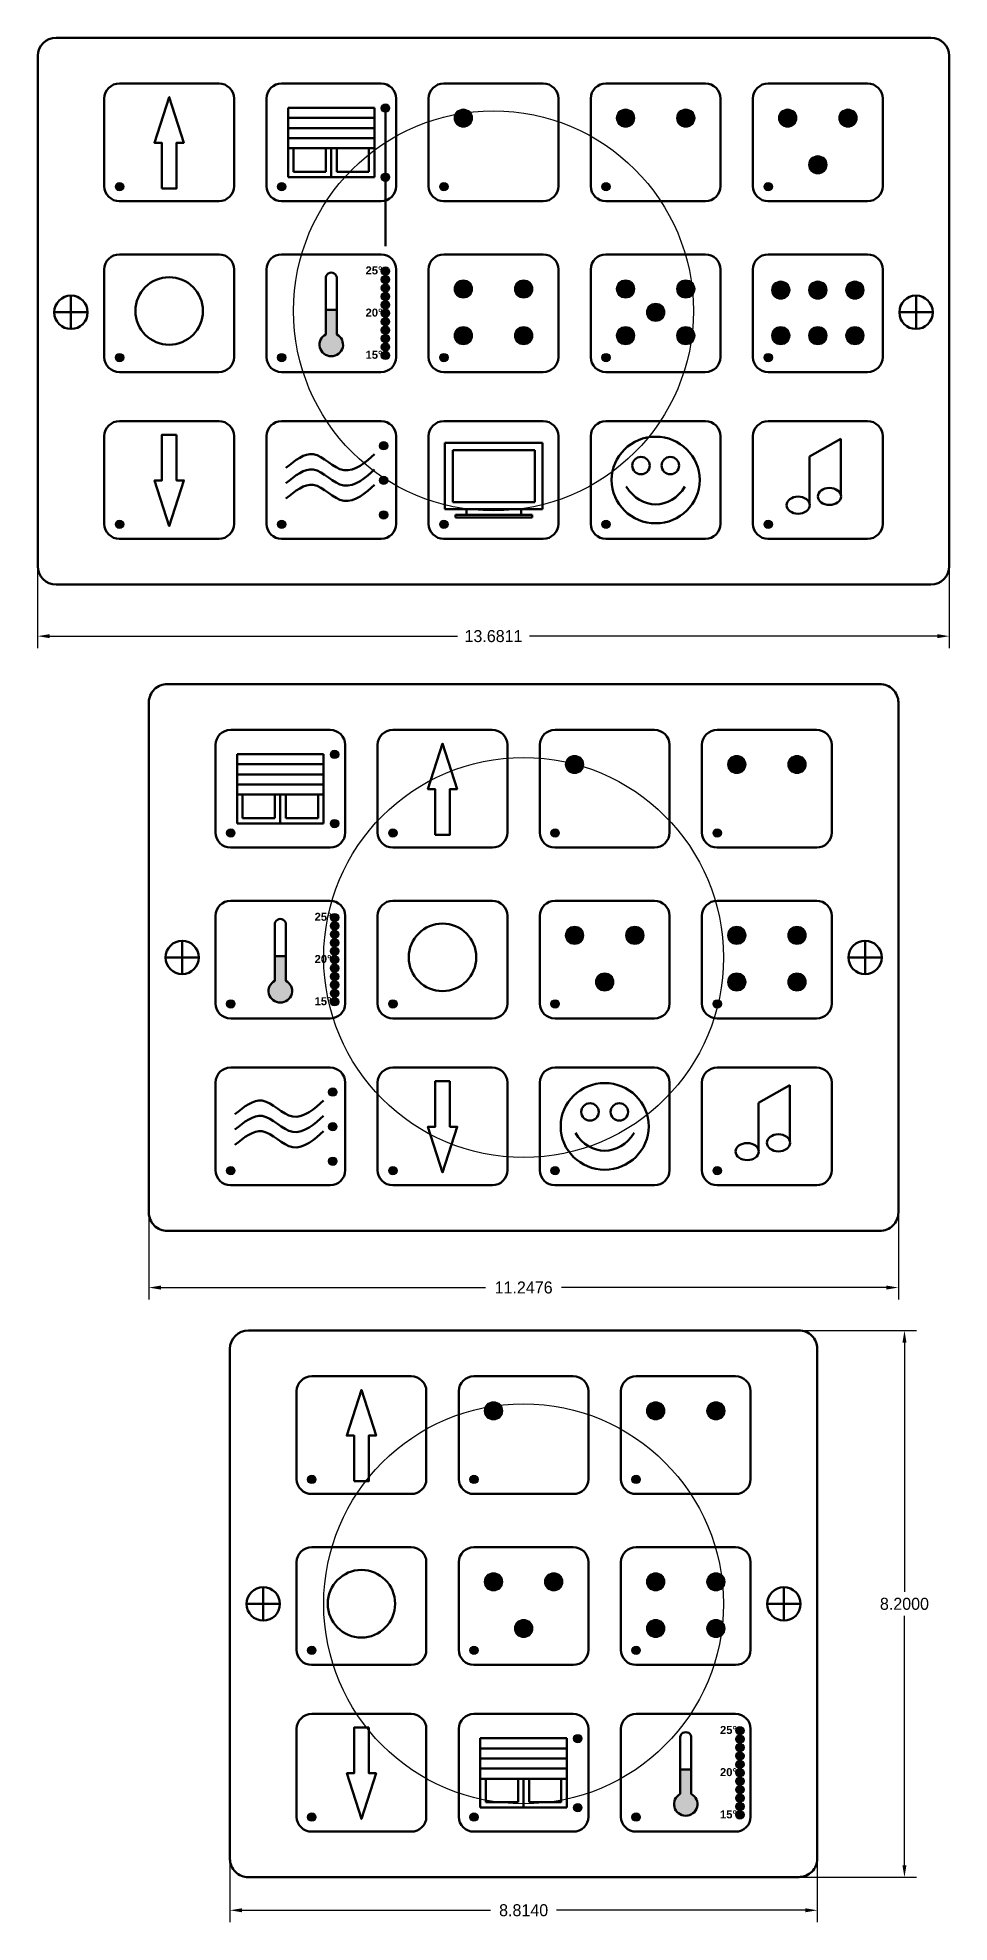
# Model space of a CAD drawing. Header units: centimetres. Extents: x -12 to 94, y -28 to 4.
# Drawn here: x 52.07 to 65.75, y -28.37 to -0.11 of the extents above; entities that cross this region are included whole.
import ezdxf

# ---------------------------------------------------------------- set-up
doc = ezdxf.new("R2010")
doc.units = ezdxf.units.CM
doc.header["$MEASUREMENT"] = 0
doc.layers.add('grafika koło', color=7, linetype='Continuous', lineweight=50)
doc.layers.add('ramka_zewnetrzna', color=7, linetype='Continuous', lineweight=50)
for name, color, linetype in [('LED_info', 1, 'Continuous'), ('Podświetlenie_klawiszy', 5, 'Continuous'), ('Pole_Touch', 7, 'Continuous'), ('wymiary', 1, 'Continuous')]:
    doc.layers.add(name, color=color, linetype=linetype)
doc.dimstyles.get("Standard").update_dxf_attribs({"dimtxt": 0.18, "dimasz": 0.18, "dimexe": 0.18, "dimexo": 0.0625, "dimgap": 0.09, "dimtad": 0, "dimtih": 1, "dimtoh": 1, "dimdec": 4, "dimzin": 0, "dimdsep": 46, "dimtxsty": 'Standard', "dimcen": 0.09, "dimadec": 0, "dimazin": 0, "dimtfac": 1, "dimtdec": 4, "dimtofl": 0, "dimtmove": 0, "dimatfit": 3, "dimfxl": 1, "dimtolj": 1, "dimtzin": 0, "dimarcsym": 0})

# ---------------------------------------------------------------- blocks, each defined once
blk = doc.blocks.new('Pole_Touch')
at = {"layer": 'Pole_Touch', "lineweight": 100}
blk.add_open_spline([(-0.028, 1.108), (-0.028, 1.108), (1.044, 1.108), (1.044, 1.108), (1.044, 1.108), (1.134, 1.108), (1.208, 1.034), (1.208, 0.944), (1.208, 0.944), (1.208, 0.944), (1.208, -0.019), (1.208, -0.019), (1.208, -0.019), (1.208, -0.109), (1.134, -0.183), (1.044, -0.183), (1.044, -0.183), (1.044, -0.183), (-0.028, -0.183), (-0.028, -0.183), (-0.028, -0.183), (-0.118, -0.183), (-0.192, -0.109), (-0.192, -0.019), (-0.192, -0.019), (-0.192, -0.019), (-0.192, 0.944), (-0.192, 0.944), (-0.192, 0.944), (-0.192, 1.034), (-0.118, 1.108), (-0.028, 1.108)], degree=3, knots=[0, 0, 0, 0, 0.111111, 0.111111, 0.111111, 0.111111, 0.222222, 0.222222, 0.222222, 0.222222, 0.333333, 0.333333, 0.333333, 0.333333, 0.444444, 0.444444, 0.444444, 0.444444, 0.555556, 0.555556, 0.555556, 0.555556, 0.666667, 0.666667, 0.666667, 0.666667, 0.777778, 0.777778, 0.777778, 0.777778, 1, 1, 1, 1], dxfattribs=at)
blk = doc.blocks.new('LED_1')
at = {"layer": 'Podświetlenie_klawiszy'}
blk.add_hatch(color=256, dxfattribs=at).paths.add_polyline_path([(0.0625, 0, 1), (-0.0625, 0, 1)])
blk.add_circle((0, 0), 0.0625, dxfattribs=at)
blk = doc.blocks.new('grafika koło')
h = blk.add_hatch(color=256)
edge = h.paths.add_edge_path()
edge.add_ellipse((0, 0), major_axis=(0, 0.1), ratio=1, start_angle=0, end_angle=360)
at = {"layer": 'grafika koło', "lineweight": 0}
blk.add_ellipse((0, 0), major_axis=(0, 0.1), ratio=1, dxfattribs=at)
blk = doc.blocks.new('LED_info')
at = {"layer": 'LED_info'}
blk.add_hatch(color=256, dxfattribs=at).paths.add_polyline_path([(0.0625, 0, 1), (-0.0625, 0, 1)])
blk.add_circle((0, 0), 0.0625, dxfattribs=at)
blk = doc.blocks.new('*D14')
at = {"layer": 'Defpoints', "color": 0}
for p in [(63.18, -19.497), (65.073, -19.497), (63.18, -27.697)]:
    blk.add_point(p, dxfattribs=at)
at = {"layer": 'grafika koło', "color": 0, "lineweight": -2}
for p, q in [((63.242, -19.497), (65.253, -19.497)), ((65.073, -19.677), (65.073, -23.417)), ((65.073, -27.517), (65.073, -23.777)), ((63.242, -27.697), (65.253, -27.697))]:
    blk.add_line(p, q, dxfattribs=at)
at = {"layer": 'grafika koło', "color": 0}
for points in [[(65.043, -19.677), (65.103, -19.677), (65.073, -19.497)], [(65.043, -27.517), (65.103, -27.517), (65.073, -27.697)]]:
    blk.add_solid(points, dxfattribs=at)
at = {"layer": 'grafika koło', "color": 0, "insert": (65.073, -23.597), "char_height": 0.18, "attachment_point": 5}
blk.add_mtext('\\A1;8.2000', dxfattribs=at)
blk = doc.blocks.new('łeb')
at = {"layer": 'grafika koło'}
for q in [(-0.25, 0), (0, 0.25), (0.25, 0), (0, -0.25)]:
    blk.add_line((0, 0), q, dxfattribs=at)
blk.add_circle((0, 0), 0.25, dxfattribs=at)
blk = doc.blocks.new('*D25')
at = {"layer": 'Defpoints', "color": 0}
for p in [(54.951, -27.42), (63.765, -27.42), (54.951, -28.192)]:
    blk.add_point(p, dxfattribs=at)
at = {"layer": 'grafika koło', "color": 0, "lineweight": -2}
for p, q in [((54.951, -27.483), (54.951, -28.372)), ((63.765, -27.483), (63.765, -28.372)), ((55.131, -28.192), (58.863, -28.192)), ((63.585, -28.192), (59.853, -28.192))]:
    blk.add_line(p, q, dxfattribs=at)
at = {"layer": 'grafika koło', "color": 0}
for points in [[(55.131, -28.162), (55.131, -28.222), (54.951, -28.192)], [(63.585, -28.162), (63.585, -28.222), (63.765, -28.192)]]:
    blk.add_solid(points, dxfattribs=at)
at = {"layer": 'grafika koło', "color": 0, "insert": (59.358, -28.192), "char_height": 0.18, "attachment_point": 5}
blk.add_mtext('\\A1;8.8140', dxfattribs=at)
blk = doc.blocks.new('*D26')
at = {"layer": 'Defpoints', "color": 0}
for p in [(53.734, -17.729), (64.982, -17.729), (53.734, -18.853)]:
    blk.add_point(p, dxfattribs=at)
at = {"layer": 'grafika koło', "color": 0, "lineweight": -2}
for p, q in [((53.734, -17.792), (53.734, -19.033)), ((64.982, -17.792), (64.982, -19.033)), ((53.914, -18.853), (58.788, -18.853)), ((64.802, -18.853), (59.928, -18.853))]:
    blk.add_line(p, q, dxfattribs=at)
at = {"layer": 'grafika koło', "color": 0}
for points in [[(53.914, -18.823), (53.914, -18.883), (53.734, -18.853)], [(64.802, -18.823), (64.802, -18.883), (64.982, -18.853)]]:
    blk.add_solid(points, dxfattribs=at)
at = {"layer": 'grafika koło', "color": 0, "insert": (59.358, -18.853), "char_height": 0.18, "attachment_point": 5}
blk.add_mtext('\\A1;11.2476', dxfattribs=at)
blk = doc.blocks.new('*D27')
at = {"layer": 'Defpoints', "color": 0}
for p in [(52.065, -8.035), (65.746, -8.035), (52.065, -9.084)]:
    blk.add_point(p, dxfattribs=at)
at = {"layer": 'grafika koło', "color": 0, "lineweight": -2}
for p, q in [((52.065, -8.097), (52.065, -9.264)), ((65.746, -8.097), (65.746, -9.264)), ((52.245, -9.084), (58.366, -9.084)), ((65.566, -9.084), (59.446, -9.084))]:
    blk.add_line(p, q, dxfattribs=at)
at = {"layer": 'grafika koło', "color": 0}
for points in [[(52.245, -9.054), (52.245, -9.114), (52.065, -9.084)], [(65.566, -9.054), (65.566, -9.114), (65.746, -9.084)]]:
    blk.add_solid(points, dxfattribs=at)
at = {"layer": 'grafika koło', "color": 0, "insert": (58.906, -9.084), "char_height": 0.18, "attachment_point": 5}
blk.add_mtext('\\A1;13.6811', dxfattribs=at)
blk = doc.blocks.new('ramka1')
at = {"layer": 'ramka_zewnetrzna'}
for p, q in [((-0.278, 7.926), (-13.403, 7.926)), ((-13.681, 7.653), (-13.681, 0)), ((0, 0), (0, 7.653)), ((-13.403, -0.274), (-0.278, -0.274))]:
    blk.add_line(p, q, dxfattribs=at)
for centre, major_axis, start_param, end_param in [((-13.403, 7.653), (-0.278, 0), -1.570796, 0), ((-0.278, 7.653), (-0.278, 0), 3.141593, 4.712389), ((-13.403, 0), (0.278, 0), 3.141593, 4.712389), ((-0.278, 0), (0.278, 0), 4.712389, 6.283185)]:
    blk.add_ellipse(centre, major_axis=major_axis, ratio=0.98339, start_param=start_param, end_param=end_param, dxfattribs=at)

msp = doc.modelspace()

# ---------------------------------------------------------------- hatches: boundary and pattern name
at = {"layer": 'grafika koło'}
h = msp.add_hatch(color=256, dxfattribs=at)
edge = h.paths.add_edge_path()
edge.add_ellipse((56.47171, -4.71165), major_axis=(0.17635, 0), ratio=0.98339024, start_angle=118.057315, end_angle=421.942685)
edge.add_line((56.55466, -4.55861), (56.55466, -4.19147))
edge.add_line((56.55466, -4.19147), (56.38876, -4.19147))
edge.add_line((56.38876, -4.19147), (56.38876, -4.55861))
h = msp.add_hatch(color=256, dxfattribs=at)
edge = h.paths.add_edge_path()
edge.add_ellipse((55.70688, -14.40568), major_axis=(0.17635, 0), ratio=0.98339024, start_angle=118.057315, end_angle=421.942685)
edge.add_line((55.78983, -14.25263), (55.78983, -13.88549))
edge.add_line((55.78983, -13.88549), (55.62393, -13.88549))
edge.add_line((55.62393, -13.88549), (55.62393, -14.25263))
h = msp.add_hatch(color=256, dxfattribs=at)
edge = h.paths.add_edge_path()
edge.add_ellipse((61.79079, -26.60083), major_axis=(0.17635, 0), ratio=0.98339024, start_angle=118.057315, end_angle=421.942685)
edge.add_line((61.87374, -26.44779), (61.87374, -26.08065))
edge.add_line((61.87374, -26.08065), (61.70784, -26.08065))
edge.add_line((61.70784, -26.08065), (61.70784, -26.44779))
at = {"layer": 'LED_info'}
for points in [[(57.34734, -4.24113, 1), (57.22234, -4.24113, 1)], [(56.58251, -13.93515, 1), (56.45751, -13.93515, 1)], [(62.66643, -26.1303, 1), (62.54143, -26.1303, 1)]]:
    msp.add_hatch(color=256, dxfattribs=at).paths.add_polyline_path(points)

# ---------------------------------------------------------------- linework, layer by layer
at = {"layer": 'grafika koło'}
for p, q in [((55.82255, -1.15914), (57.12088, -1.15914)), ((55.82255, -2.2005), (55.82255, -1.15914)), ((55.82255, -1.31105), (57.12088, -1.31105)), ((57.12088, -1.15914), (57.12088, -2.2005)), ((57.28484, -1.16401), (57.28484, -3.23556)), ((55.82255, -1.46296), (57.12088, -1.46296)), ((55.82255, -1.61487), (57.12088, -1.61487)), ((55.82255, -1.76678), (57.12088, -1.76678)), ((55.90598, -1.76678), (55.90598, -2.11845)), ((56.38828, -2.11845), (56.38828, -1.76678)), ((56.47171, -1.76678), (56.43058, -1.76678)), ((56.47171, -1.76678), (56.51306, -1.76678)), ((56.47171, -2.2005), (56.47171, -1.76678)), ((56.55515, -1.76678), (56.55515, -2.11845)), ((57.03744, -2.11845), (57.03744, -1.76678)), ((57.12088, -2.2005), (55.82255, -2.2005)), ((55.90598, -2.11845), (56.38828, -2.11845)), ((56.55515, -2.11845), (57.03744, -2.11845)), ((56.38876, -3.72268), (56.38876, -4.55861)), ((56.55466, -3.72268), (56.55466, -4.55861)), ((56.38876, -4.19147), (56.55466, -4.19147)), ((58.17747, -6.1853), (59.6431, -6.1853)), ((58.17747, -7.18026), (58.17747, -6.1853)), ((59.6431, -6.1853), (59.6431, -7.18026)), ((58.29417, -6.29318), (59.5264, -6.29318)), ((58.29417, -7.07239), (58.29417, -6.29318)), ((59.5264, -6.29318), (59.5264, -7.07239)), ((59.6431, -7.18026), (58.17747, -7.18026)), ((59.5264, -7.07239), (58.29417, -7.07239)), ((58.33369, -7.26333), (59.48692, -7.26333)), ((58.33369, -7.30369), (58.33369, -7.26333)), ((59.48692, -7.30369), (58.33369, -7.30369)), ((59.32103, -7.18026), (58.49954, -7.18026)), ((58.49954, -7.18026), (58.49954, -7.26333)), ((58.49954, -7.26333), (59.32103, -7.26333)), ((59.32103, -7.26333), (59.32103, -7.18026)), ((59.48692, -7.26333), (59.48692, -7.30369)), ((64.70352, -9.80251), (54.0122, -9.80251)), ((53.73408, -10.07601), (53.73408, -17.72901)), ((64.98164, -17.72901), (64.98164, -10.07601)), ((55.05772, -10.85316), (56.35604, -10.85316)), ((55.05772, -11.89453), (55.05772, -10.85316)), ((55.05772, -11.00507), (56.35604, -11.00507)), ((56.35604, -10.85316), (56.35604, -11.89453)), ((55.05772, -11.15698), (56.35604, -11.15698)), ((55.05772, -11.30889), (56.35604, -11.30889)), ((55.05772, -11.4608), (56.35604, -11.4608)), ((55.14115, -11.4608), (55.14115, -11.81247)), ((55.62344, -11.81247), (55.62344, -11.4608)), ((55.70688, -11.4608), (55.66575, -11.4608)), ((55.70688, -11.4608), (55.74823, -11.4608)), ((55.70688, -11.89453), (55.70688, -11.4608)), ((55.79032, -11.4608), (55.79032, -11.81247)), ((56.27261, -11.81247), (56.27261, -11.4608)), ((55.14115, -11.81247), (55.62344, -11.81247)), ((55.79032, -11.81247), (56.27261, -11.81247)), ((56.35604, -11.89453), (55.05772, -11.89453)), ((55.62393, -13.4167), (55.62393, -14.25263)), ((55.78983, -13.4167), (55.78983, -14.25263)), ((53.73408, -13.7405), (53.73408, -14.27097)), ((55.62393, -13.88549), (55.78983, -13.88549)), ((54.0122, -18.00251), (64.70352, -18.00251)), ((63.48674, -19.49689), (55.22899, -19.49689)), ((54.95087, -19.77039), (54.95087, -27.42338)), ((63.76486, -27.42026), (63.76486, -19.76727)), ((62.76486, -23.43488), (62.76486, -23.96535)), ((58.70806, -25.61144), (60.00639, -25.61144)), ((58.70806, -26.65281), (58.70806, -25.61144)), ((60.00639, -25.61144), (60.00639, -26.65281)), ((61.70784, -25.61186), (61.70784, -26.44779)), ((61.87374, -25.61186), (61.87374, -26.44779)), ((58.70806, -25.76335), (60.00639, -25.76335)), ((58.70806, -25.91527), (60.00639, -25.91527)), ((58.70806, -26.06718), (60.00639, -26.06718)), ((58.70806, -26.21909), (60.00639, -26.21909)), ((58.7915, -26.21909), (58.7915, -26.57076)), ((59.27379, -26.57076), (59.27379, -26.21909)), ((59.35723, -26.21909), (59.3161, -26.21909)), ((59.35723, -26.21909), (59.39858, -26.21909)), ((59.35723, -26.65281), (59.35723, -26.21909)), ((59.44066, -26.21909), (59.44066, -26.57076)), ((59.92295, -26.57076), (59.92295, -26.21909)), ((61.70784, -26.08065), (61.87374, -26.08065)), ((60.00639, -26.65281), (58.70806, -26.65281)), ((58.7915, -26.57076), (59.27379, -26.57076)), ((59.44066, -26.57076), (59.92295, -26.57076)), ((55.22899, -27.69689), (63.48674, -27.69689))]:
    msp.add_line(p, q, dxfattribs=at)
for centre, major_axis, ratio, start_param, end_param in [((56.47171, -3.71343), (-0.08348, 0), 0.98339024, 3.02865673, 6.39612123), ((56.47171, -4.71165), (0.17635, 0), 0.98339024, 2.06048885, 7.36428911), ((63.47769, -7.11975), (-0.17383, 0), 0.73754268, 3.14159265, 9.42477796), ((63.94743, -6.9882), (-0.17383, 0), 0.73754268, 3.14159265, 9.42477796), ((54.0122, -10.07601), (-0.27812, 0), 0.98339024, -1.57079633, 0), ((64.70352, -10.07601), (-0.27812, 0), 0.98339024, 3.14159265, 4.71238898), ((55.70688, -13.40745), (-0.08348, 0), 0.98339024, 3.02865673, 6.39612123), ((55.70688, -14.40568), (0.17635, 0), 0.98339024, 2.06048885, 7.36428911), ((63.18259, -16.68222), (-0.17383, 0), 0.73754268, 3.14159265, 9.42477796), ((62.71286, -16.81378), (-0.17383, 0), 0.73754268, 3.14159265, 9.42477796), ((54.0122, -17.72901), (0.27812, 0), 0.98339024, 3.14159265, 4.71238898), ((64.70352, -17.72901), (0.27812, 0), 0.98339024, 4.71238898, 6.28318531), ((55.22899, -19.77039), (0.27812, 0), 0.98339024, 1.57079633, 3.14159265), ((63.48674, -19.77039), (-0.27812, 0), 0.98339024, 3.14159265, 4.71238898), ((61.79079, -25.6026), (-0.08348, 0), 0.98339024, 3.02865673, 6.39612123), ((61.79079, -26.60083), (0.17635, 0), 0.98339024, 2.06048885, 7.36428911), ((55.22899, -27.42338), (-0.27812, 0), 0.98339024, 0, 1.57079633), ((63.48674, -27.42026), (0.27812, 0), 0.98339024, 4.71238898, 6.28318531)]:
    msp.add_ellipse(centre, major_axis=major_axis, ratio=ratio, start_param=start_param, end_param=end_param, dxfattribs=at)
for centre in [(54.03871, -4.20642), (58.141, -13.90044), (56.92422, -23.59482)]:
    msp.add_ellipse(centre, major_axis=(0, 0.50654), ratio=0.9987438, dxfattribs=at)
for points, knots in [([(53.92743, -2.3683), (53.92743, -2.3683), (53.92743, -1.68406), (53.92743, -1.68406), (53.92743, -1.68406), (53.92743, -1.68406), (53.81849, -1.68406), (53.81849, -1.68406), (53.81849, -1.68406), (53.81849, -1.68406), (54.03903, -0.99982), (54.03903, -0.99982), (54.03903, -0.99982), (54.03903, -0.99982), (54.25823, -1.68406), (54.25823, -1.68406), (54.25823, -1.68406), (54.25823, -1.68406), (54.1493, -1.68406), (54.1493, -1.68406), (54.1493, -1.68406), (54.1493, -1.68406), (54.1493, -2.3683), (54.1493, -2.3683), (54.1493, -2.3683), (54.1493, -2.3683), (53.92743, -2.3683), (53.92743, -2.3683)], [0, 0, 0, 0, 0.125, 0.125, 0.125, 0.125, 0.25, 0.25, 0.25, 0.25, 0.375, 0.375, 0.375, 0.375, 0.5, 0.5, 0.5, 0.5, 0.625, 0.625, 0.625, 0.625, 0.75, 0.75, 0.75, 0.75, 1, 1, 1, 1]), ([(54.1506, -6.06376), (54.1506, -6.06376), (54.1506, -6.748), (54.1506, -6.748), (54.1506, -6.748), (54.1506, -6.748), (54.25955, -6.748), (54.25955, -6.748), (54.25955, -6.748), (54.25955, -6.748), (54.03901, -7.43225), (54.03901, -7.43225), (54.03901, -7.43225), (54.03901, -7.43225), (53.8198, -6.748), (53.8198, -6.748), (53.8198, -6.748), (53.8198, -6.748), (53.92874, -6.748), (53.92874, -6.748), (53.92874, -6.748), (53.92874, -6.748), (53.92874, -6.06376), (53.92874, -6.06376), (53.92874, -6.06376), (53.92874, -6.06376), (54.1506, -6.06376), (54.1506, -6.06376)], [0, 0, 0, 0, 0.125, 0.125, 0.125, 0.125, 0.25, 0.25, 0.25, 0.25, 0.375, 0.375, 0.375, 0.375, 0.5, 0.5, 0.5, 0.5, 0.625, 0.625, 0.625, 0.625, 0.75, 0.75, 0.75, 0.75, 1, 1, 1, 1]), ([(60.67873, -6.74182), (60.67873, -7.10047), (60.97455, -7.39139), (61.33927, -7.39139), (61.33927, -7.39139), (61.70398, -7.39139), (61.99981, -7.10047), (61.99981, -6.74182), (61.99981, -6.74182), (61.99981, -6.38316), (61.70398, -6.09225), (61.33927, -6.09225), (61.33927, -6.09225), (60.97455, -6.09225), (60.67873, -6.38316), (60.67873, -6.74182)], [0, 0, 0, 0, 0.2, 0.2, 0.2, 0.2, 0.4, 0.4, 0.4, 0.4, 0.6, 0.6, 0.6, 0.6, 1, 1, 1, 1]), ([(60.67873, -6.74182), (60.67873, -7.10047), (60.97455, -7.39139), (61.33927, -7.39139), (61.33927, -7.39139), (61.70398, -7.39139), (61.99981, -7.10047), (61.99981, -6.74182), (61.99981, -6.74182), (61.99981, -6.38316), (61.70398, -6.09225), (61.33927, -6.09225), (61.33927, -6.09225), (60.97455, -6.09225), (60.67873, -6.38316), (60.67873, -6.74182)], [0, 0, 0, 0, 0.2, 0.2, 0.2, 0.2, 0.4, 0.4, 0.4, 0.4, 0.6, 0.6, 0.6, 0.6, 1, 1, 1, 1]), ([(64.1193, -6.97548), (64.1193, -6.97548), (64.1193, -6.1253), (64.1193, -6.1253), (64.1193, -6.1253), (64.1193, -6.1253), (64.1193, -6.1253), (64.1193, -6.1253)], [0, 0, 0, 0, 0.33333333, 0.33333333, 0.33333333, 0.33333333, 1, 1, 1, 1]), ([(55.7906, -6.56053), (55.9287, -6.44768), (56.22276, -6.20738), (56.64799, -6.76415), (56.99516, -6.47273), (57.12088, -6.35522)], [0, 0, 0, 0, 0.45308378, 0.96478899, 1.4764942, 1.4764942, 1.4764942, 1.4764942]), ([(60.98697, -6.52529), (60.98697, -6.45355), (61.04613, -6.39537), (61.11908, -6.39537), (61.11908, -6.39537), (61.19203, -6.39537), (61.25119, -6.45355), (61.25119, -6.52529), (61.25119, -6.52529), (61.25119, -6.59703), (61.19203, -6.6552), (61.11908, -6.6552), (61.11908, -6.6552), (61.04613, -6.6552), (60.98697, -6.59703), (60.98697, -6.52529)], [0, 0, 0, 0, 0.2, 0.2, 0.2, 0.2, 0.4, 0.4, 0.4, 0.4, 0.6, 0.6, 0.6, 0.6, 1, 1, 1, 1]), ([(60.98697, -6.52529), (60.98697, -6.45355), (61.04613, -6.39537), (61.11908, -6.39537), (61.11908, -6.39537), (61.19203, -6.39537), (61.25119, -6.45355), (61.25119, -6.52529), (61.25119, -6.52529), (61.25119, -6.59703), (61.19203, -6.6552), (61.11908, -6.6552), (61.11908, -6.6552), (61.04613, -6.6552), (60.98697, -6.59703), (60.98697, -6.52529)], [0, 0, 0, 0, 0.2, 0.2, 0.2, 0.2, 0.4, 0.4, 0.4, 0.4, 0.6, 0.6, 0.6, 0.6, 1, 1, 1, 1]), ([(61.42732, -6.52529), (61.42732, -6.45355), (61.48648, -6.39537), (61.55943, -6.39537), (61.55943, -6.39537), (61.63238, -6.39537), (61.69154, -6.45355), (61.69154, -6.52529), (61.69154, -6.52529), (61.69154, -6.59703), (61.63238, -6.6552), (61.55943, -6.6552), (61.55943, -6.6552), (61.48648, -6.6552), (61.42732, -6.59703), (61.42732, -6.52529)], [0, 0, 0, 0, 0.2, 0.2, 0.2, 0.2, 0.4, 0.4, 0.4, 0.4, 0.6, 0.6, 0.6, 0.6, 1, 1, 1, 1]), ([(61.42732, -6.52529), (61.42732, -6.45355), (61.48648, -6.39537), (61.55943, -6.39537), (61.55943, -6.39537), (61.63238, -6.39537), (61.69154, -6.45355), (61.69154, -6.52529), (61.69154, -6.52529), (61.69154, -6.59703), (61.63238, -6.6552), (61.55943, -6.6552), (61.55943, -6.6552), (61.48648, -6.6552), (61.42732, -6.59703), (61.42732, -6.52529)], [0, 0, 0, 0, 0.2, 0.2, 0.2, 0.2, 0.4, 0.4, 0.4, 0.4, 0.6, 0.6, 0.6, 0.6, 1, 1, 1, 1]), ([(63.6493, -7.11139), (63.6493, -7.11139), (63.6493, -6.42763), (63.6493, -6.42763), (63.6493, -6.42763), (63.6493, -6.42763), (63.6493, -6.38941), (63.6493, -6.38941)], [0, 0, 0, 0, 0.33333333, 0.33333333, 0.33333333, 0.33333333, 1, 1, 1, 1]), ([(55.7906, -6.79057), (55.9287, -6.67772), (56.22276, -6.43742), (56.64799, -6.99419), (56.99516, -6.70277), (57.12088, -6.58525)], [0, 0, 0, 0, 0.45308378, 0.96478899, 1.4764942, 1.4764942, 1.4764942, 1.4764942]), ([(55.7906, -7.02061), (55.9287, -6.90776), (56.22276, -6.66746), (56.64799, -7.22423), (56.99516, -6.9328), (57.12088, -6.81529)], [0, 0, 0, 0, 0.45308378, 0.96478899, 1.4764942, 1.4764942, 1.4764942, 1.4764942]), ([(58.02973, -12.06233), (58.02973, -12.06233), (58.02973, -11.37808), (58.02973, -11.37808), (58.02973, -11.37808), (58.02973, -11.37808), (57.92079, -11.37808), (57.92079, -11.37808), (57.92079, -11.37808), (57.92079, -11.37808), (58.14133, -10.69384), (58.14133, -10.69384), (58.14133, -10.69384), (58.14133, -10.69384), (58.36053, -11.37808), (58.36053, -11.37808), (58.36053, -11.37808), (58.36053, -11.37808), (58.25159, -11.37808), (58.25159, -11.37808), (58.25159, -11.37808), (58.25159, -11.37808), (58.25159, -12.06233), (58.25159, -12.06233), (58.25159, -12.06233), (58.25159, -12.06233), (58.02973, -12.06233), (58.02973, -12.06233)], [0, 0, 0, 0, 0.125, 0.125, 0.125, 0.125, 0.25, 0.25, 0.25, 0.25, 0.375, 0.375, 0.375, 0.375, 0.5, 0.5, 0.5, 0.5, 0.625, 0.625, 0.625, 0.625, 0.75, 0.75, 0.75, 0.75, 1, 1, 1, 1]), ([(58.2529, -15.75778), (58.2529, -15.75778), (58.2529, -16.44203), (58.2529, -16.44203), (58.2529, -16.44203), (58.2529, -16.44203), (58.36184, -16.44203), (58.36184, -16.44203), (58.36184, -16.44203), (58.36184, -16.44203), (58.1413, -17.12627), (58.1413, -17.12627), (58.1413, -17.12627), (58.1413, -17.12627), (57.9221, -16.44203), (57.9221, -16.44203), (57.9221, -16.44203), (57.9221, -16.44203), (58.03103, -16.44203), (58.03103, -16.44203), (58.03103, -16.44203), (58.03103, -16.44203), (58.03103, -15.75778), (58.03103, -15.75778), (58.03103, -15.75778), (58.03103, -15.75778), (58.2529, -15.75778), (58.2529, -15.75778)], [0, 0, 0, 0, 0.125, 0.125, 0.125, 0.125, 0.25, 0.25, 0.25, 0.25, 0.375, 0.375, 0.375, 0.375, 0.5, 0.5, 0.5, 0.5, 0.625, 0.625, 0.625, 0.625, 0.75, 0.75, 0.75, 0.75, 1, 1, 1, 1]), ([(59.9139, -16.43584), (59.9139, -16.7945), (60.20972, -17.08541), (60.57444, -17.08541), (60.57444, -17.08541), (60.93915, -17.08541), (61.23498, -16.7945), (61.23498, -16.43584), (61.23498, -16.43584), (61.23498, -16.07718), (60.93915, -15.78627), (60.57444, -15.78627), (60.57444, -15.78627), (60.20972, -15.78627), (59.9139, -16.07718), (59.9139, -16.43584)], [0, 0, 0, 0, 0.2, 0.2, 0.2, 0.2, 0.4, 0.4, 0.4, 0.4, 0.6, 0.6, 0.6, 0.6, 1, 1, 1, 1]), ([(59.9139, -16.43584), (59.9139, -16.7945), (60.20972, -17.08541), (60.57444, -17.08541), (60.57444, -17.08541), (60.93915, -17.08541), (61.23498, -16.7945), (61.23498, -16.43584), (61.23498, -16.43584), (61.23498, -16.07718), (60.93915, -15.78627), (60.57444, -15.78627), (60.57444, -15.78627), (60.20972, -15.78627), (59.9139, -16.07718), (59.9139, -16.43584)], [0, 0, 0, 0, 0.2, 0.2, 0.2, 0.2, 0.4, 0.4, 0.4, 0.4, 0.6, 0.6, 0.6, 0.6, 1, 1, 1, 1]), ([(63.35447, -16.6695), (63.35447, -16.6695), (63.35447, -15.81932), (63.35447, -15.81932), (63.35447, -15.81932), (63.35447, -15.81932), (63.35447, -15.81932), (63.35447, -15.81932)], [0, 0, 0, 0, 0.33333333, 0.33333333, 0.33333333, 0.33333333, 1, 1, 1, 1]), ([(55.02577, -16.25455), (55.16386, -16.1417), (55.45792, -15.9014), (55.88316, -16.45818), (56.23033, -16.16675), (56.35604, -16.04924)], [0, 0, 0, 0, 0.45308378, 0.96478899, 1.4764942, 1.4764942, 1.4764942, 1.4764942]), ([(60.22214, -16.21931), (60.22214, -16.14757), (60.2813, -16.08939), (60.35425, -16.08939), (60.35425, -16.08939), (60.4272, -16.08939), (60.48636, -16.14757), (60.48636, -16.21931), (60.48636, -16.21931), (60.48636, -16.29105), (60.4272, -16.34922), (60.35425, -16.34922), (60.35425, -16.34922), (60.2813, -16.34922), (60.22214, -16.29105), (60.22214, -16.21931)], [0, 0, 0, 0, 0.2, 0.2, 0.2, 0.2, 0.4, 0.4, 0.4, 0.4, 0.6, 0.6, 0.6, 0.6, 1, 1, 1, 1]), ([(60.22214, -16.21931), (60.22214, -16.14757), (60.2813, -16.08939), (60.35425, -16.08939), (60.35425, -16.08939), (60.4272, -16.08939), (60.48636, -16.14757), (60.48636, -16.21931), (60.48636, -16.21931), (60.48636, -16.29105), (60.4272, -16.34922), (60.35425, -16.34922), (60.35425, -16.34922), (60.2813, -16.34922), (60.22214, -16.29105), (60.22214, -16.21931)], [0, 0, 0, 0, 0.2, 0.2, 0.2, 0.2, 0.4, 0.4, 0.4, 0.4, 0.6, 0.6, 0.6, 0.6, 1, 1, 1, 1]), ([(60.66249, -16.21931), (60.66249, -16.14757), (60.72165, -16.08939), (60.7946, -16.08939), (60.7946, -16.08939), (60.86755, -16.08939), (60.92671, -16.14757), (60.92671, -16.21931), (60.92671, -16.21931), (60.92671, -16.29105), (60.86755, -16.34922), (60.7946, -16.34922), (60.7946, -16.34922), (60.72165, -16.34922), (60.66249, -16.29105), (60.66249, -16.21931)], [0, 0, 0, 0, 0.2, 0.2, 0.2, 0.2, 0.4, 0.4, 0.4, 0.4, 0.6, 0.6, 0.6, 0.6, 1, 1, 1, 1]), ([(60.66249, -16.21931), (60.66249, -16.14757), (60.72165, -16.08939), (60.7946, -16.08939), (60.7946, -16.08939), (60.86755, -16.08939), (60.92671, -16.14757), (60.92671, -16.21931), (60.92671, -16.21931), (60.92671, -16.29105), (60.86755, -16.34922), (60.7946, -16.34922), (60.7946, -16.34922), (60.72165, -16.34922), (60.66249, -16.29105), (60.66249, -16.21931)], [0, 0, 0, 0, 0.2, 0.2, 0.2, 0.2, 0.4, 0.4, 0.4, 0.4, 0.6, 0.6, 0.6, 0.6, 1, 1, 1, 1]), ([(62.88447, -16.80541), (62.88447, -16.80541), (62.88447, -16.12165), (62.88447, -16.12165), (62.88447, -16.12165), (62.88447, -16.12165), (62.88447, -16.08343), (62.88447, -16.08343)], [0, 0, 0, 0, 0.33333333, 0.33333333, 0.33333333, 0.33333333, 1, 1, 1, 1]), ([(55.02577, -16.48459), (55.16386, -16.37174), (55.45792, -16.13144), (55.88316, -16.68821), (56.23033, -16.39679), (56.35604, -16.27927)], [0, 0, 0, 0, 0.45308378, 0.96478899, 1.4764942, 1.4764942, 1.4764942, 1.4764942]), ([(55.02577, -16.71463), (55.16386, -16.60178), (55.45792, -16.36148), (55.88316, -16.91825), (56.23033, -16.62682), (56.35604, -16.50931)], [0, 0, 0, 0, 0.45308378, 0.96478899, 1.4764942, 1.4764942, 1.4764942, 1.4764942]), ([(56.81295, -21.7567), (56.81295, -21.7567), (56.81295, -21.07246), (56.81295, -21.07246), (56.81295, -21.07246), (56.81295, -21.07246), (56.704, -21.07246), (56.704, -21.07246), (56.704, -21.07246), (56.704, -21.07246), (56.92454, -20.38822), (56.92454, -20.38822), (56.92454, -20.38822), (56.92454, -20.38822), (57.14375, -21.07246), (57.14375, -21.07246), (57.14375, -21.07246), (57.14375, -21.07246), (57.03481, -21.07246), (57.03481, -21.07246), (57.03481, -21.07246), (57.03481, -21.07246), (57.03481, -21.7567), (57.03481, -21.7567), (57.03481, -21.7567), (57.03481, -21.7567), (56.81295, -21.7567), (56.81295, -21.7567)], [0, 0, 0, 0, 0.125, 0.125, 0.125, 0.125, 0.25, 0.25, 0.25, 0.25, 0.375, 0.375, 0.375, 0.375, 0.5, 0.5, 0.5, 0.5, 0.625, 0.625, 0.625, 0.625, 0.75, 0.75, 0.75, 0.75, 1, 1, 1, 1]), ([(57.03611, -25.45216), (57.03611, -25.45216), (57.03611, -26.1364), (57.03611, -26.1364), (57.03611, -26.1364), (57.03611, -26.1364), (57.14506, -26.1364), (57.14506, -26.1364), (57.14506, -26.1364), (57.14506, -26.1364), (56.92452, -26.82065), (56.92452, -26.82065), (56.92452, -26.82065), (56.92452, -26.82065), (56.70532, -26.1364), (56.70532, -26.1364), (56.70532, -26.1364), (56.70532, -26.1364), (56.81425, -26.1364), (56.81425, -26.1364), (56.81425, -26.1364), (56.81425, -26.1364), (56.81425, -25.45216), (56.81425, -25.45216), (56.81425, -25.45216), (56.81425, -25.45216), (57.03611, -25.45216), (57.03611, -25.45216)], [0, 0, 0, 0, 0.125, 0.125, 0.125, 0.125, 0.25, 0.25, 0.25, 0.25, 0.375, 0.375, 0.375, 0.375, 0.5, 0.5, 0.5, 0.5, 0.625, 0.625, 0.625, 0.625, 0.75, 0.75, 0.75, 0.75, 1, 1, 1, 1])]:
    msp.add_open_spline(points, degree=3, knots=knots, dxfattribs=at)
for points in [[(63.6493, -6.38941), (63.6493, -6.38941), (64.1193, -6.1253), (64.1193, -6.1253)], [(60.89892, -6.83902), (61.11908, -7.19701), (61.55946, -7.19701), (61.77962, -6.83902)], [(62.88447, -16.08343), (62.88447, -16.08343), (63.35447, -15.81932), (63.35447, -15.81932)], [(60.13409, -16.53304), (60.35425, -16.89103), (60.79463, -16.89103), (61.01479, -16.53304)]]:
    msp.add_open_spline(points, degree=3, dxfattribs=at)
at = {"layer": 'LED_info'}
for centre in [(57.28484, -4.24113), (56.52001, -13.93515), (62.60393, -26.1303)]:
    msp.add_circle(centre, 0.0625, dxfattribs=at)
at = {"layer": 'wymiary'}
for centre in [(58.90592, -4.20495), (59.35786, -13.90251), (59.35786, -23.59689)]:
    msp.add_circle(centre, 3, dxfattribs=at)

# ---------------------------------------------------------------- block references
at = {"xscale": 1.390608737494972, "yscale": 1.367511065347919, "zscale": 1.367511065347922}
for p in [(53.33228, -2.3103), (55.76585, -2.3103), (58.19941, -2.3103), (60.63298, -2.3103), (63.06654, -2.3103), (53.33228, -4.87343), (55.76585, -4.87343), (58.19941, -4.87343), (60.63298, -4.87343), (63.06654, -4.87343), (53.33228, -7.37421), (55.76585, -7.37421), (58.19941, -7.37421), (60.63298, -7.37421), (63.06654, -7.37421), (55.00102, -12.00432), (57.43458, -12.00432), (59.86815, -12.00432), (62.30171, -12.00432), (55.00102, -14.56745), (57.43458, -14.56745), (59.86815, -14.56745), (62.30171, -14.56745), (55.00102, -17.06823), (57.43458, -17.06823), (59.86815, -17.06823), (62.30171, -17.06823), (56.2178, -21.6987), (58.65136, -21.6987), (61.08493, -21.6987), (56.2178, -24.26183), (58.65136, -24.26183), (61.08493, -24.26183), (56.2178, -26.76261), (58.65136, -26.76261), (61.08493, -26.76261)]:
    msp.add_blockref('Pole_Touch', p, dxfattribs=at)
at = {"layer": 'grafika koło'}
for name, p in [('ramka1', (65.74647, -8.03498)), ('łeb', (52.56535, -4.22717)), ('łeb', (65.24647, -4.22717)), ('łeb', (54.23408, -13.90251)), ('łeb', (64.48164, -13.90251)), ('łeb', (55.45087, -23.59689)), ('łeb', (63.26486, -23.59689))]:
    msp.add_blockref(name, p, dxfattribs=at)
at = {"layer": 'grafika koło', "xscale": 1.390608737494972, "yscale": 1.367511065347919, "zscale": 1.367511065347922}
for p in [(58.45397, -1.31398), (60.88753, -1.31398), (61.79143, -1.31398), (63.3211, -1.31398), (64.225, -1.31398), (63.77305, -2.0141), (58.45397, -3.87711), (59.35786, -3.87711), (60.88753, -3.87711), (61.79143, -3.87711), (63.2168, -3.89347), (63.77304, -3.89347), (64.32929, -3.89347), (61.33948, -4.22717), (58.45397, -4.57723), (59.35786, -4.57723), (60.88753, -4.57723), (61.79143, -4.57723), (63.2168, -4.57723), (63.77304, -4.57723), (64.32929, -4.57723), (60.1227, -11.00801), (62.55627, -11.00801), (63.46016, -11.00801), (60.1227, -13.57113), (61.0266, -13.57113), (62.55627, -13.57113), (63.46016, -13.57113), (60.57465, -14.27125), (62.55627, -14.27125), (63.46016, -14.27125), (58.90592, -20.70238), (61.33948, -20.70238), (62.24338, -20.70238), (58.90592, -23.26551), (59.80981, -23.26551), (61.33948, -23.26551), (62.24338, -23.26551), (59.35787, -23.96563), (61.33948, -23.96563), (62.24338, -23.96563)]:
    msp.add_blockref('grafika koło', p, dxfattribs=at)
at = {"layer": 'LED_info'}
for p in [(57.28484, -1.16401), (57.28484, -2.20093), (57.28484, -3.60925), (57.28484, -3.73563), (57.28484, -3.862), (57.28484, -3.98838), (57.28484, -4.11475), (57.28484, -4.3675), (57.28484, -4.49388), (57.28484, -4.62025), (57.28484, -4.74662), (57.28484, -4.873), (57.25834, -6.22792), (57.25834, -6.74638), (57.25834, -7.26483), (56.52001, -10.85803), (56.52001, -11.89495), (56.52001, -13.30327), (56.52001, -13.42965), (56.52001, -13.55602), (56.52001, -13.6824), (56.52001, -13.80877), (56.52001, -14.06152), (56.52001, -14.1879), (56.52001, -14.31427), (56.52001, -14.44065), (56.52001, -14.56702), (56.49351, -15.92194), (56.49351, -16.4404), (56.49351, -16.95885), (62.60393, -25.49843), (60.17036, -25.61632), (62.60393, -25.62481), (62.60393, -25.75118), (62.60393, -25.87756), (62.60393, -26.00393), (62.60393, -26.25668), (62.60393, -26.38305), (62.60393, -26.50943), (60.17036, -26.65323), (62.60393, -26.6358), (62.60393, -26.76218)]:
    msp.add_blockref('LED_info', p, dxfattribs=at)
at = {"layer": 'wymiary'}
for p in [(53.29397, -2.34241), (55.72754, -2.34241), (58.1611, -2.34241), (60.59467, -2.34241), (63.02823, -2.34241), (53.29397, -4.90554), (55.72754, -4.90554), (58.1611, -4.90554), (60.59467, -4.90554), (63.02823, -4.90554), (53.29397, -7.40632), (55.72754, -7.40632), (58.1611, -7.40632), (60.59467, -7.40632), (63.02823, -7.40632), (54.9627, -12.03643), (57.39627, -12.03643), (59.82984, -12.03643), (62.2634, -12.03643), (54.9627, -14.59956), (57.39627, -14.59956), (59.82984, -14.59956), (62.2634, -14.59956), (54.9627, -17.10034), (57.39627, -17.10034), (59.82984, -17.10034), (62.2634, -17.10034), (56.17949, -21.73081), (58.61305, -21.73081), (61.04662, -21.73081), (56.17949, -24.29394), (58.61305, -24.29394), (61.04662, -24.29394), (56.17949, -26.79472), (58.61305, -26.79472), (61.04662, -26.79472)]:
    msp.add_blockref('LED_1', p, dxfattribs=at)

# ---------------------------------------------------------------- texts
at = {"layer": 'grafika koło', "char_height": 0.12, "width": 0.2267002, "attachment_point": 1}
for s, insert in [('{\\f@Arial Unicode MS|b1|i0|c238|p34;25%%D}', (56.98618, -3.53839)), ('{\\f@Arial Unicode MS|b1|i0|c238|p34;20%%D}', (56.98618, -4.17119)), ('{\\f@Arial Unicode MS|b1|i0|c238|p34;15%%D}', (56.98618, -4.80424)), ('{\\f@Arial Unicode MS|b1|i0|c238|p34;25%%D}', (56.22135, -13.23241)), ('{\\f@Arial Unicode MS|b1|i0|c238|p34;20%%D}', (56.22135, -13.86521)), ('{\\f@Arial Unicode MS|b1|i0|c238|p34;15%%D}', (56.22135, -14.49826)), ('{\\f@Arial Unicode MS|b1|i0|c238|p34;25%%D}', (62.30526, -25.42757)), ('{\\f@Arial Unicode MS|b1|i0|c238|p34;20%%D}', (62.30526, -26.06037)), ('{\\f@Arial Unicode MS|b1|i0|c238|p34;15%%D}', (62.30526, -26.69342))]:
    msp.add_mtext(s, dxfattribs=dict(at, insert=insert))

# ---------------------------------------------------------------- dimensions: what is measured, and where the dimension line sits
at = {"layer": 'grafika koło'}
for p1, p2, distance, picture, middle in [((65.74647, -8.03498), (52.06535, -8.03498), 1.04885, '*D27', (58.90591, -9.08383)), ((64.98164, -17.72901), (53.73408, -17.72901), 1.1242, '*D26', (59.35786, -18.8532)), ((63.17975, -27.69689), (63.17975, -19.49689), -1.89373, '*D14', (65.07349, -23.59689)), ((63.76486, -27.42026), (54.95087, -27.42026), 0.77211, '*D25', (59.35786, -28.19238))]:
    dim = msp.add_aligned_dim(p1=p1, p2=p2, distance=distance, dimstyle='Standard', dxfattribs=at)
    dim.commit()
    dim.dimension.update_dxf_attribs({"geometry": picture, "text_midpoint": middle})

doc.saveas('drawing.dxf')
